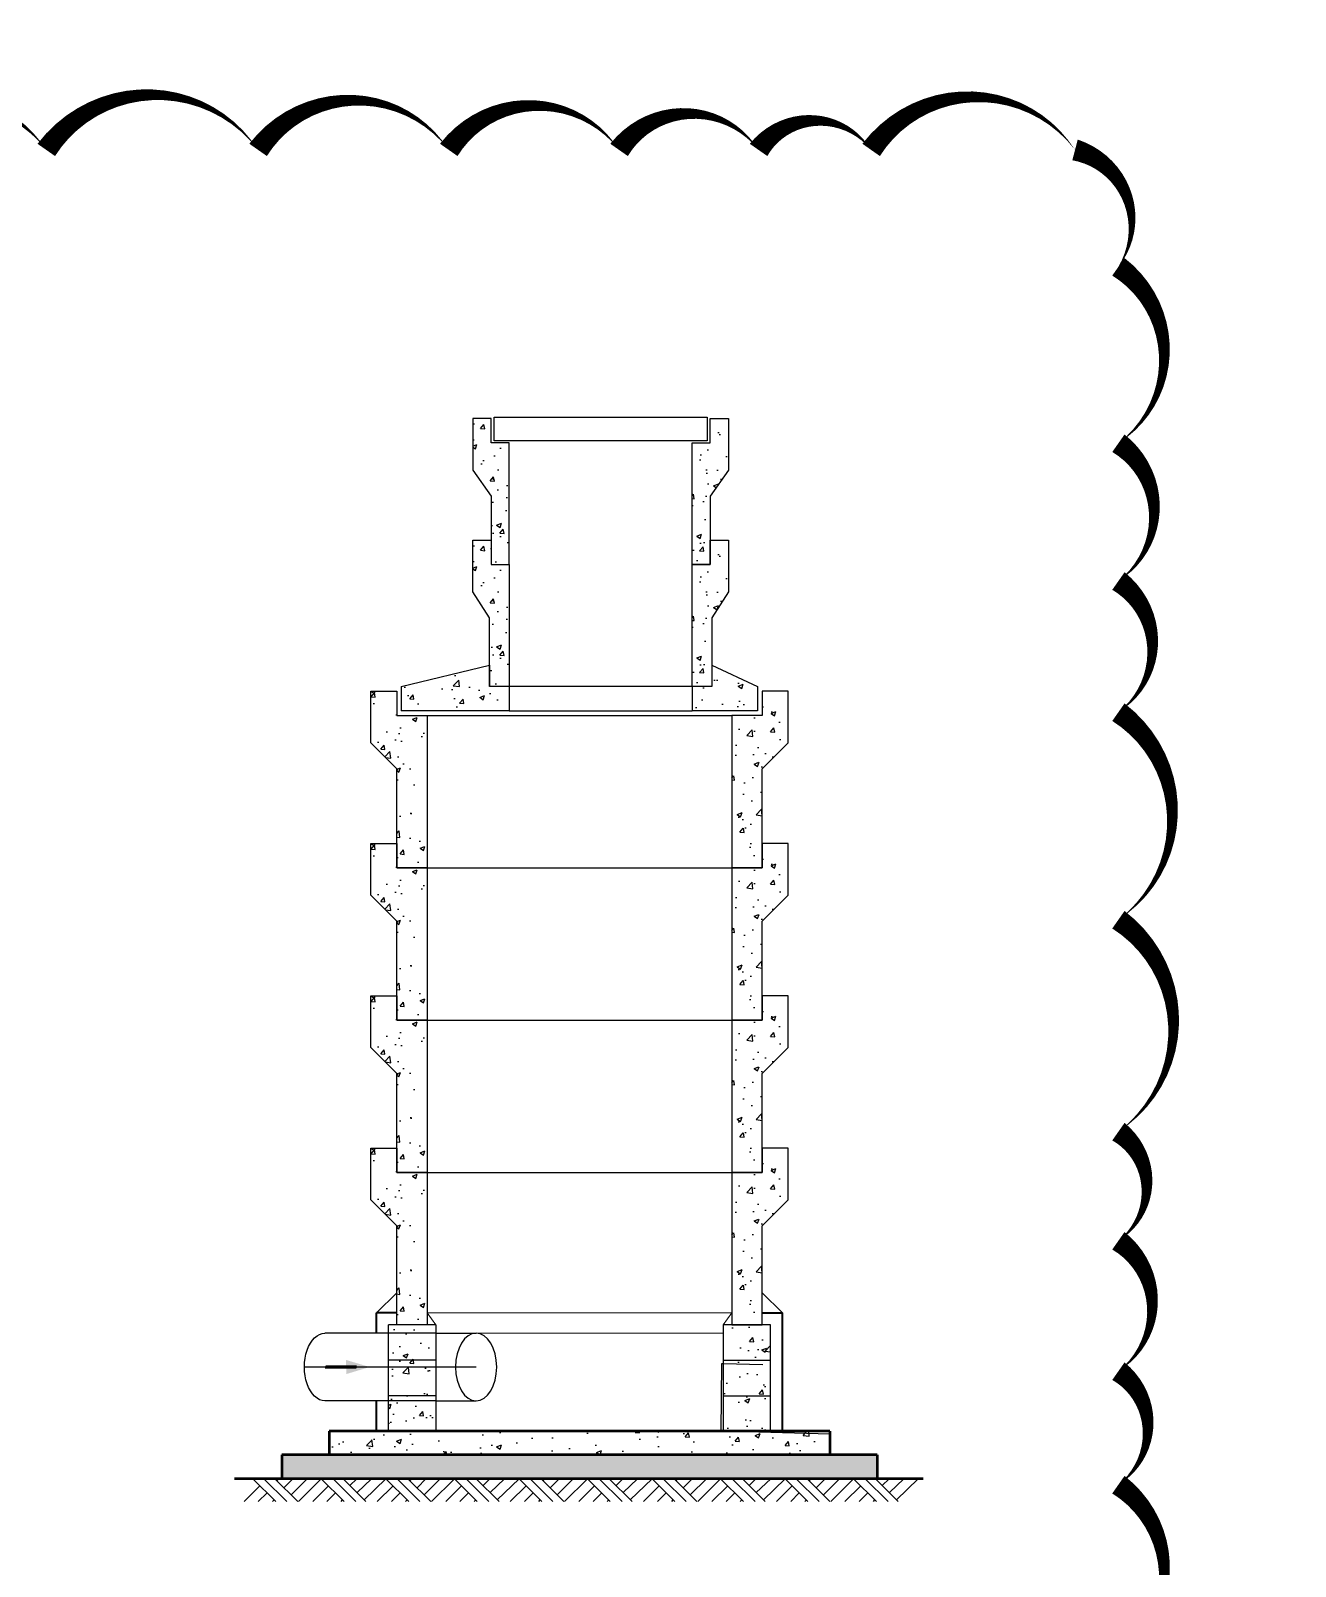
# Model space of a CAD drawing. Extents: x -160 to 364724, y -100 to 7353297.
# Drawn here: x 361704.63 to 361720.41, y 7348034.27 to 7348053.42 of the extents above; entities that cross this region are included whole.
import ezdxf

# ---------------------------------------------------------------- set-up
doc = ezdxf.new("R2010")
doc.units = 0
doc.header["$LTSCALE"] = 5
for name, pattern in [('HIDDEN', [0.375, 0.25, -0.125]), ('SGC_DASHDOT', [1, 0.5, -0.25, 0, -0.25]), ('SGC_HIDDEN', [0.375, 0.25, -0.125])]:
    doc.linetypes.add(name, pattern=pattern)
doc.layers.add('AL3', color=3, linetype='Continuous', lineweight=35)
for name, color, linetype in [('desenho', 4, 'Continuous'), ('GER-SIMBOLOS', 1, 'Continuous'), ('PAREDE CONCRETO CORTE', 5, 'Continuous'), ('Paredes', 7, 'Continuous'), ('Q-PLATO', 5, 'Continuous'), ('SGC-Eixos', 253, 'SGC_DASHDOT'), ('SGC-PONTAS', 1, 'SGC_HIDDEN'), ('SGC-Tubos (Desenho Bifilar)', 3, 'Continuous'), ('VEGETAÇÃO', 7, 'Continuous'), ('VISTA 2', 2, 'Continuous'), ('VISTA 3', 3, 'Continuous')]:
    doc.layers.add(name, color=color, linetype=linetype)
pattern_1 = [(50, (361792.0229, 7348037.28043), (0.6230026, -0.0545056), [0.065144, -0.7165817]), (355, (361792.0229, 7348037.2804), (-0.120519, 0.653342), [0.052115, -0.5732674]), (100.45144, (361792.0748, 7348037.2759), (0.5024835, 0.5988364), [0.0553637, -0.609001]), (46.1842, (361792.0229, 7348037.45414), (0.926988, -0.143769), [0.097716, -1.074873]), (96.6356, (361792.10015, 7348037.4422), (0.811832, 0.846104), [0.083046, -0.913503]), (351.1842, (361792.0229, 7348037.4541), (0.811832, 0.846104), [0.078172, -0.859897]), (21, (361792.10976, 7348037.4107), (0.5184638, -0.3497083), [0.065144, -0.7165817]), (326, (361792.10976, 7348037.4107), (0.2113395, 0.629853), [0.052115, -0.5732654]), (71.45144, (361792.15297, 7348037.3816), (0.7298034, 0.280145), [0.0553637, -0.609]), (37.5, (361792.0229, 7348037.28043), (0.01056185, 0.28914623), [0, -0.5663167, 0, -0.5819512, 0, -0.5754368]), (7.5, (361792.0229, 7348037.28043), (0.228498, 0.3425797), [0, -0.331799, 0, -0.5532879, 0, -0.2193174]), (327.5, (361791.8292, 7348037.28043), (0.4636685, -0.01959014), [0, -0.217146, 0, -0.6774954, 0, -0.8989843]), (317.5, (361791.74235, 7348037.28043), (0.5065457, 0.086949), [0, -0.2822898, 0, -0.4499264, 0, -0.6384091])]
pattern_2 = [(50, (361792.0229, 7348039.1802), (0.6230026, -0.0545056), [0.065144, -0.7165817]), (355, (361792.0229, 7348039.1802), (-0.120519, 0.653342), [0.052115, -0.5732674]), (100.45144, (361792.0748, 7348039.1757), (0.5024835, 0.5988364), [0.0553637, -0.609001]), (46.1842, (361792.0229, 7348039.3539), (0.926988, -0.143769), [0.097716, -1.074873]), (96.6356, (361792.10015, 7348039.34195), (0.811832, 0.846104), [0.083046, -0.913503]), (351.1842, (361792.0229, 7348039.3539), (0.811832, 0.846104), [0.078172, -0.859897]), (21, (361792.10976, 7348039.3105), (0.5184638, -0.3497083), [0.065144, -0.7165817]), (326, (361792.10976, 7348039.3105), (0.2113395, 0.629853), [0.052115, -0.5732654]), (71.45144, (361792.15297, 7348039.28136), (0.7298034, 0.280145), [0.0553637, -0.609]), (37.5, (361792.0229, 7348039.18022), (0.01056185, 0.28914623), [0, -0.5663167, 0, -0.5819512, 0, -0.5754368]), (7.5, (361792.0229, 7348039.18022), (0.228498, 0.3425797), [0, -0.331799, 0, -0.5532879, 0, -0.2193174]), (327.5, (361791.8292, 7348039.18022), (0.4636685, -0.01959014), [0, -0.217146, 0, -0.6774954, 0, -0.8989843]), (317.5, (361791.74235, 7348039.1802), (0.5065457, 0.086949), [0, -0.2822898, 0, -0.4499264, 0, -0.6384091])]
pattern_3 = [(50, (361792.0229, 7348041.08), (0.6230026, -0.0545056), [0.065144, -0.7165817]), (355, (361792.0229, 7348041.08), (-0.120519, 0.653342), [0.052115, -0.5732674]), (100.45144, (361792.0748, 7348041.07546), (0.5024835, 0.5988364), [0.0553637, -0.609001]), (46.1842, (361792.0229, 7348041.2537), (0.926988, -0.143769), [0.097716, -1.074873]), (96.6356, (361792.10015, 7348041.2417), (0.811832, 0.846104), [0.083046, -0.913503]), (351.1842, (361792.0229, 7348041.2537), (0.811832, 0.846104), [0.078172, -0.859897]), (21, (361792.10976, 7348041.2103), (0.5184638, -0.3497083), [0.065144, -0.7165817]), (326, (361792.10976, 7348041.2103), (0.2113395, 0.629853), [0.052115, -0.5732654]), (71.45144, (361792.15297, 7348041.18115), (0.7298034, 0.280145), [0.0553637, -0.609]), (37.5, (361792.0229, 7348041.08), (0.01056185, 0.28914623), [0, -0.5663167, 0, -0.5819512, 0, -0.5754368]), (7.5, (361792.0229, 7348041.08), (0.228498, 0.3425797), [0, -0.331799, 0, -0.5532879, 0, -0.2193174]), (327.5, (361791.8292, 7348041.08), (0.4636685, -0.01959014), [0, -0.217146, 0, -0.6774954, 0, -0.8989843]), (317.5, (361791.74235, 7348041.08), (0.5065457, 0.086949), [0, -0.2822898, 0, -0.4499264, 0, -0.6384091])]
pattern_4 = [(50, (361792.0229, 7348042.9798), (0.6230026, -0.0545056), [0.065144, -0.7165817]), (355, (361792.0229, 7348042.9798), (-0.120519, 0.653342), [0.052115, -0.5732674]), (100.45144, (361792.0748, 7348042.97525), (0.5024835, 0.5988364), [0.0553637, -0.609001]), (46.1842, (361792.0229, 7348043.1535), (0.926988, -0.143769), [0.097716, -1.074873]), (96.6356, (361792.10015, 7348043.1415), (0.811832, 0.846104), [0.083046, -0.913503]), (351.1842, (361792.0229, 7348043.1535), (0.811832, 0.846104), [0.078172, -0.859897]), (21, (361792.10976, 7348043.1101), (0.5184638, -0.3497083), [0.065144, -0.7165817]), (326, (361792.10976, 7348043.1101), (0.2113395, 0.629853), [0.052115, -0.5732654]), (71.45144, (361792.15297, 7348043.08094), (0.7298034, 0.280145), [0.0553637, -0.609]), (37.5, (361792.0229, 7348042.9798), (0.01056185, 0.28914623), [0, -0.5663167, 0, -0.5819512, 0, -0.5754368]), (7.5, (361792.0229, 7348042.9798), (0.228498, 0.3425797), [0, -0.331799, 0, -0.5532879, 0, -0.2193174]), (327.5, (361791.8292, 7348042.9798), (0.4636685, -0.01959014), [0, -0.217146, 0, -0.6774954, 0, -0.8989843]), (317.5, (361791.74235, 7348042.9798), (0.5065457, 0.086949), [0, -0.2822898, 0, -0.4499264, 0, -0.6384091])]
pattern_5 = [(50, (361792.76595, 7348046.38255), (0.6230026, -0.0545056), [0.065144, -0.7165817]), (355, (361792.76595, 7348046.38255), (-0.120519, 0.653342), [0.052115, -0.5732674]), (100.45144, (361792.81787, 7348046.378), (0.5024835, 0.5988364), [0.0553637, -0.609001]), (46.1842, (361792.76595, 7348046.5563), (0.926988, -0.143769), [0.097716, -1.074873]), (96.6356, (361792.8432, 7348046.5443), (0.811832, 0.846104), [0.083046, -0.913503]), (351.1842, (361792.76595, 7348046.5563), (0.811832, 0.846104), [0.078172, -0.859897]), (21, (361792.8528, 7348046.51283), (0.5184638, -0.3497083), [0.065144, -0.7165817]), (326, (361792.8528, 7348046.51283), (0.2113395, 0.629853), [0.052115, -0.5732654]), (71.45144, (361792.896, 7348046.4837), (0.7298034, 0.280145), [0.0553637, -0.609]), (37.5, (361792.76595, 7348046.38255), (0.01056185, 0.28914623), [0, -0.5663167, 0, -0.5819512, 0, -0.5754368]), (7.5, (361792.76595, 7348046.38255), (0.228498, 0.3425797), [0, -0.331799, 0, -0.5532879, 0, -0.2193174]), (327.5, (361792.57225, 7348046.38255), (0.4636685, -0.01959014), [0, -0.217146, 0, -0.6774954, 0, -0.8989843]), (317.5, (361792.4854, 7348046.38255), (0.5065457, 0.086949), [0, -0.2822898, 0, -0.4499264, 0, -0.6384091])]
pattern_6 = [(50, (361792.76595, 7348044.8627), (0.6230026, -0.0545056), [0.065144, -0.7165817]), (355, (361792.76595, 7348044.8627), (-0.120519, 0.653342), [0.052115, -0.5732674]), (100.45144, (361792.81787, 7348044.8582), (0.5024835, 0.5988364), [0.0553637, -0.6090012]), (46.1842, (361792.76595, 7348045.0364), (0.926988, -0.143769), [0.097716, -1.074873]), (96.6356, (361792.8432, 7348045.02445), (0.811832, 0.846104), [0.083046, -0.913503]), (351.1842, (361792.76595, 7348045.0364), (0.811832, 0.846104), [0.078172, -0.859897]), (21, (361792.8528, 7348044.993), (0.5184638, -0.3497083), [0.065144, -0.7165817]), (326, (361792.8528, 7348044.993), (0.2113395, 0.629853), [0.052115, -0.5732654]), (71.45144, (361792.896, 7348044.96386), (0.7298034, 0.280145), [0.0553637, -0.609]), (37.5, (361792.76595, 7348044.86272), (0.01056185, 0.28914623), [0, -0.5663167, 0, -0.5819512, 0, -0.5754368]), (7.5, (361792.76595, 7348044.8627), (0.228498, 0.3425797), [0, -0.331799, 0, -0.5532879, 0, -0.2193174]), (327.5, (361792.57225, 7348044.86272), (0.4636685, -0.01959014), [0, -0.217146, 0, -0.6774954, 0, -0.8989843]), (317.5, (361792.4854, 7348044.8627), (0.5065457, 0.086949), [0, -0.2822898, 0, -0.4499264, 0, -0.6384091])]

# ---------------------------------------------------------------- blocks, each defined once
blk = doc.blocks.new('*U356')
at = {"layer": 'GER-SIMBOLOS'}
for p, q in [((-0.587, -0.3), (-0.287, 0)), ((-0.454, -0.3), (-0.154, 0)), ((-0.3, -0.3), (0, 0)), ((0.3, -0.3), (0, 0)), ((0.31, -0.3), (0.61, 0)), ((0.453, -0.3), (0.753, 0)), ((0.599, -0.3), (0.899, 0)), ((1.161, -0.3), (1.461, 0)), ((1.294, -0.3), (1.594, 0)), ((1.448, -0.3), (1.748, 0)), ((2.048, -0.3), (1.748, 0)), ((2.058, -0.3), (2.358, 0)), ((2.201, -0.3), (2.501, 0)), ((2.347, -0.3), (2.647, 0)), ((2.909, -0.3), (3.209, 0)), ((3.042, -0.3), (3.342, 0)), ((3.196, -0.3), (3.496, 0)), ((3.796, -0.3), (3.496, 0)), ((3.806, -0.3), (4.106, 0)), ((3.949, -0.3), (4.249, 0)), ((4.095, -0.3), (4.395, 0)), ((4.657, -0.3), (4.957, 0)), ((4.79, -0.3), (5.09, 0)), ((4.944, -0.3), (5.244, 0)), ((5.544, -0.3), (5.244, 0)), ((5.554, -0.3), (5.854, 0)), ((5.697, -0.3), (5.997, 0)), ((5.843, -0.3), (6.143, 0)), ((6.405, -0.3), (6.705, 0)), ((6.538, -0.3), (6.838, 0)), ((6.692, -0.3), (6.992, 0)), ((7.292, -0.3), (6.992, 0)), ((7.302, -0.3), (7.602, 0)), ((7.445, -0.3), (7.745, 0)), ((7.591, -0.3), (7.891, 0)), ((-0.563, -0.276), (-0.849, 0)), ((-0.47, -0.183), (-0.659, 0)), ((-0.377, -0.089), (-0.466, 0)), ((-0.074, -0.3), (-0.187, -0.187)), ((0.113, -0.3), (-0.094, -0.094)), ((0.393, -0.207), (0.186, 0)), ((0.486, -0.114), (0.373, 0)), ((0.579, -0.021), (0.559, 0)), ((0.826, -0.3), (0.713, -0.187)), ((1.013, -0.3), (0.806, -0.094)), ((1.185, -0.276), (0.899, 0)), ((1.278, -0.183), (1.089, 0)), ((1.371, -0.089), (1.282, 0)), ((1.675, -0.3), (1.561, -0.187)), ((1.861, -0.3), (1.654, -0.094)), ((2.141, -0.207), (1.934, 0)), ((2.234, -0.114), (2.121, 0)), ((2.327, -0.021), (2.307, 0)), ((2.574, -0.3), (2.461, -0.187)), ((2.761, -0.3), (2.554, -0.094)), ((2.933, -0.276), (2.647, 0)), ((3.026, -0.183), (2.837, 0)), ((3.119, -0.089), (3.03, 0)), ((3.423, -0.3), (3.309, -0.187)), ((3.609, -0.3), (3.402, -0.094)), ((3.889, -0.207), (3.682, 0)), ((3.982, -0.114), (3.869, 0)), ((4.076, -0.021), (4.055, 0)), ((4.323, -0.3), (4.209, -0.187)), ((4.509, -0.3), (4.302, -0.094)), ((4.681, -0.276), (4.395, 0)), ((4.774, -0.183), (4.585, 0)), ((4.867, -0.089), (4.778, 0)), ((5.171, -0.3), (5.057, -0.187)), ((5.357, -0.3), (5.15, -0.094)), ((5.637, -0.207), (5.43, 0)), ((5.73, -0.114), (5.617, 0)), ((5.824, -0.021), (5.803, 0)), ((6.071, -0.3), (5.957, -0.187)), ((6.257, -0.3), (6.05, -0.094)), ((6.429, -0.276), (6.143, 0)), ((6.522, -0.183), (6.333, 0)), ((6.615, -0.089), (6.526, 0)), ((6.919, -0.3), (6.805, -0.187)), ((7.105, -0.3), (6.899, -0.094)), ((7.385, -0.207), (7.178, 0)), ((7.478, -0.114), (7.365, 0)), ((7.572, -0.021), (7.551, 0)), ((7.819, -0.3), (7.705, -0.187)), ((8.005, -0.3), (7.798, -0.094)), ((-0.26, -0.3), (-0.28, -0.28)), ((0.64, -0.3), (0.62, -0.28)), ((1.488, -0.3), (1.468, -0.28)), ((2.388, -0.3), (2.368, -0.28)), ((3.236, -0.3), (3.216, -0.28)), ((4.136, -0.3), (4.116, -0.28)), ((4.984, -0.3), (4.964, -0.28)), ((5.884, -0.3), (5.864, -0.28)), ((6.732, -0.3), (6.712, -0.28)), ((7.632, -0.3), (7.612, -0.28))]:
    blk.add_line(p, q, dxfattribs=at)
blk = doc.blocks.new('A$C06EB255A')
at = {"linetype": 'HIDDEN', "ltscale": 40}
for points in [[(1.6, 0.79), (1.71, 0.55), (5.41, 2.04), (5.3, 2.28)], [(2.52, 2.01), (0, 0), (3.21, 0.29)]]:
    blk.add_hatch(color=256, dxfattribs=at).paths.add_polyline_path(points)
blk.add_lwpolyline([(5.41, 2.04), (1.71, 0.55), (1.6, 0.79), (5.3, 2.28), (5.41, 2.04)], dxfattribs=at)

msp = doc.modelspace()

# ---------------------------------------------------------------- hatches: boundary and pattern name
at = {"layer": 'VEGETAÇÃO'}
h = msp.add_hatch(dxfattribs=at)
h.set_pattern_fill('AR-CONC', color=1, scale=0.00342)
h.set_pattern_definition(pattern_5)
h.paths.add_polyline_path([(361710.606, 7348048.282), (361710.378, 7348048.282), (361710.378, 7348048.586), (361710.15, 7348048.586), (361710.152, 7348047.939), (361710.378, 7348047.617), (361710.378, 7348046.763), (361710.606, 7348046.763)])
h = msp.add_hatch(dxfattribs=at)
h.set_pattern_fill('AR-CONC', color=1, scale=0.00342)
h.set_pattern_definition(pattern_5)
h.paths.add_polyline_path([(361712.886, 7348048.282), (361713.114, 7348048.282), (361713.114, 7348048.586), (361713.342, 7348048.586), (361713.34, 7348047.939), (361713.114, 7348047.617), (361713.114, 7348046.763), (361712.886, 7348046.763)])
h = msp.add_hatch(dxfattribs=at)
h.set_pattern_fill('AR-CONC', color=1, scale=0.00342)
h.set_pattern_definition(pattern_6)
h.paths.add_polyline_path([(361710.606, 7348046.763), (361710.378, 7348046.763), (361710.378, 7348047.066), (361710.15, 7348047.066), (361710.152, 7348046.419), (361710.359, 7348046.098), (361710.359, 7348045.509), (361709.257, 7348045.243), (361709.257, 7348044.939), (361710.606, 7348044.939)])
h = msp.add_hatch(dxfattribs=at)
h.set_pattern_fill('AR-CONC', color=1, scale=0.00342)
h.set_pattern_definition(pattern_6)
h.paths.add_polyline_path([(361712.886, 7348046.763), (361713.114, 7348046.763), (361713.114, 7348047.066), (361713.342, 7348047.066), (361713.34, 7348046.419), (361713.133, 7348046.098), (361713.133, 7348045.509), (361713.703, 7348045.243), (361713.703, 7348044.939), (361712.886, 7348044.939)])
h = msp.add_hatch(dxfattribs=at)
h.set_pattern_fill('AR-CONC', color=1, scale=0.00342)
h.set_pattern_definition(pattern_4)
h.paths.add_polyline_path([(361709.582, 7348044.88), (361709.202, 7348044.88), (361709.202, 7348045.184), (361708.879, 7348045.184), (361708.881, 7348044.536), (361709.202, 7348044.215), (361709.202, 7348042.98), (361709.582, 7348042.984)])
h = msp.add_hatch(dxfattribs=at)
h.set_pattern_fill('AR-CONC', color=1, scale=0.00342)
h.set_pattern_definition(pattern_4)
h.paths.add_polyline_path([(361713.382, 7348044.88), (361713.762, 7348044.88), (361713.762, 7348045.184), (361714.085, 7348045.184), (361714.083, 7348044.536), (361713.762, 7348044.215), (361713.762, 7348042.98), (361713.382, 7348042.984)])
h = msp.add_hatch(dxfattribs=at)
h.set_pattern_fill('AR-CONC', color=1, scale=0.00342)
h.set_pattern_definition(pattern_3)
h.paths.add_polyline_path([(361709.582, 7348042.98), (361709.202, 7348042.98), (361709.202, 7348043.284), (361708.879, 7348043.284), (361708.881, 7348042.636), (361709.202, 7348042.315), (361709.202, 7348041.08), (361709.582, 7348041.084)])
h = msp.add_hatch(dxfattribs=at)
h.set_pattern_fill('AR-CONC', color=1, scale=0.00342)
h.set_pattern_definition(pattern_3)
h.paths.add_polyline_path([(361713.382, 7348042.98), (361713.762, 7348042.98), (361713.762, 7348043.284), (361714.085, 7348043.284), (361714.083, 7348042.636), (361713.762, 7348042.315), (361713.762, 7348041.08), (361713.382, 7348041.084)])
h = msp.add_hatch(dxfattribs=at)
h.set_pattern_fill('AR-CONC', color=1, scale=0.00342)
h.set_pattern_definition(pattern_2)
h.paths.add_polyline_path([(361709.582, 7348041.08), (361709.202, 7348041.08), (361709.202, 7348041.384), (361708.879, 7348041.384), (361708.881, 7348040.736), (361709.202, 7348040.415), (361709.202, 7348039.18), (361709.582, 7348039.184)])
h = msp.add_hatch(dxfattribs=at)
h.set_pattern_fill('AR-CONC', color=1, scale=0.00342)
h.set_pattern_definition(pattern_2)
h.paths.add_polyline_path([(361713.382, 7348041.08), (361713.762, 7348041.08), (361713.762, 7348041.384), (361714.085, 7348041.384), (361714.083, 7348040.736), (361713.762, 7348040.415), (361713.762, 7348039.18), (361713.382, 7348039.184)])
h = msp.add_hatch(dxfattribs=at)
h.set_pattern_fill('AR-CONC', color=1, scale=0.00342)
h.set_pattern_definition(pattern_1)
h.paths.add_polyline_path([(361709.582, 7348039.18), (361709.202, 7348039.18), (361709.202, 7348039.484), (361708.879, 7348039.484), (361708.881, 7348038.836), (361709.202, 7348038.515), (361709.202, 7348037.28), (361709.097, 7348037.28), (361709.097, 7348035.95), (361709.688, 7348035.95), (361709.688, 7348037.28), (361709.582, 7348037.284)])
h = msp.add_hatch(dxfattribs=at)
h.set_pattern_fill('AR-CONC', color=1, scale=0.00342)
h.set_pattern_definition(pattern_1)
h.paths.add_polyline_path([(361713.382, 7348039.18), (361713.762, 7348039.18), (361713.762, 7348039.484), (361714.085, 7348039.484), (361714.083, 7348038.836), (361713.762, 7348038.515), (361713.762, 7348037.28), (361713.867, 7348037.28), (361713.867, 7348035.95), (361713.276, 7348035.95), (361713.276, 7348037.28), (361713.382, 7348037.284)])
h = msp.add_hatch(dxfattribs=at)
h.set_pattern_fill('AR-CONC', color=1, scale=0.00342)
h.set_pattern_definition([(50, (361796.2036, 7348035.6546), (0.6230026, -0.0545056), [0.065144, -0.7165817]), (355, (361796.2036, 7348035.6546), (-0.120519, 0.653342), [0.052115, -0.5732674]), (100.45144, (361796.2555, 7348035.65004), (0.5024835, 0.5988364), [0.0553637, -0.6090012]), (46.1842, (361796.2036, 7348035.8283), (0.926988, -0.143769), [0.097716, -1.074873]), (96.6356, (361796.2808, 7348035.8163), (0.811832, 0.846104), [0.083046, -0.913503]), (351.1842, (361796.2036, 7348035.8283), (0.811832, 0.846104), [0.078172, -0.859897]), (21, (361796.29044, 7348035.78487), (0.5184638, -0.3497083), [0.065144, -0.7165817]), (326, (361796.29044, 7348035.7849), (0.2113395, 0.629853), [0.052115, -0.5732654]), (71.45144, (361796.33364, 7348035.75573), (0.7298034, 0.280145), [0.0553637, -0.609]), (37.5, (361796.20358, 7348035.65459), (0.01056185, 0.28914623), [0, -0.5663167, 0, -0.5819512, 0, -0.5754368]), (7.5, (361796.20358, 7348035.6546), (0.228498, 0.3425797), [0, -0.331799, 0, -0.5532879, 0, -0.2193174]), (327.5, (361796.00989, 7348035.65459), (0.4636685, -0.01959014), [0, -0.217146, 0, -0.6774954, 0, -0.8989843]), (317.5, (361795.92303, 7348035.6546), (0.5065457, 0.086949), [0, -0.2822898, 0, -0.4499264, 0, -0.6384091])])
h.paths.add_polyline_path([(361708.358, 7348035.95), (361708.358, 7348035.655), (361714.606, 7348035.655), (361714.606, 7348035.95)])
h = msp.add_hatch(dxfattribs=at)
h.set_pattern_fill('AR-SAND', color=1, scale=0.0019)
h.set_pattern_definition([(37.5, (-322899.15152, -23982128.19057), (-0.00303972305366, 0.09297822511424), [0, -0.0733470826167, 0, -0.08203292134763, 0, -0.07841382187641]), (7.5, (-322899.15152, -23982128.19057), (0.08539997250947, 0.136181697765), [0, -0.03956882088533, 0, -0.06610888367427, 0, -0.02533369629853]), (327.5, (-322899.21087, -23982128.19057), (0.1502719196262, 0.00027303487192), [0, -0.02412732980813, 0, -0.08685838730926, 0, -0.1133984500982]), (317.5, (-322899.21087, -23982128.19057), (0.1450596720939, 0.04235188430023), [0, -0.01206366490406, 0, -0.05694049834718, 0, -0.06514379048194])])
h.paths.add_polyline_path([(361707.766, 7348035.655), (361715.198, 7348035.655), (361715.198, 7348035.359), (361707.766, 7348035.359)])

# ---------------------------------------------------------------- linework, layer by layer
msp.add_lwpolyline([(361718.206, 7348033.08, 0, 0.267, 0.520567), (361718.206, 7348035.284, 0, 0.267, 0.520567), (361718.206, 7348036.7, 0, 0.267, 0.520567), (361718.206, 7348038.327, 0, 0.267, 0.520567), (361718.206, 7348039.688, 0, 0.267, 0.520567), (361718.206, 7348042.332, 0, 0.267, 0.520567), (361718.206, 7348044.921, 0, 0.267, 0.520567), (361718.206, 7348046.557, 0, 0.267, 0.520567), (361718.206, 7348048.276, 0, 0.267, 0.520567), (361718.206, 7348050.477, 0, 0.267, 0.520567), (361717.665, 7348051.935, 0, 0.267, 0.520567), (361715.121, 7348051.935, 0, 0.267, 0.520567), (361713.716, 7348051.935, 0, 0.267, 0.520567), (361711.976, 7348051.935, 0, 0.267, 0.520567), (361709.851, 7348051.935, 0, 0.267, 0.520567), (361707.472, 7348051.935, 0, 0.267, 0.520567), (361704.829, 7348051.935, 0, 0.267, 0.520567), (361702.499, 7348051.935, 0, 0.267, 0.520567)], format="xyseb")
at = {"layer": 'AL3', "linetype": 'Continuous', "lineweight": 30}
for p, q in [((361708.949, 7348037.428), (361709.202, 7348037.677)), ((361714.015, 7348037.428), (361713.762, 7348037.677))]:
    msp.add_line(p, q, dxfattribs=at)
at = {"layer": 'AL3'}
for p, q in [((361708.949, 7348037.174), (361708.949, 7348037.428)), ((361709.202, 7348037.428), (361708.949, 7348037.428)), ((361713.762, 7348037.428), (361714.015, 7348037.428)), ((361714.015, 7348035.95), (361714.015, 7348037.428)), ((361708.949, 7348035.95), (361708.949, 7348036.33))]:
    msp.add_line(p, q, dxfattribs=at)
at = {"layer": 'desenho', "color": 1}
for p, q in [((361712.886, 7348045.243), (361710.606, 7348045.243)), ((361709.582, 7348044.88), (361713.382, 7348044.88)), ((361710.606, 7348044.939), (361712.886, 7348044.939)), ((361709.582, 7348042.98), (361713.382, 7348042.98)), ((361709.582, 7348041.08), (361713.382, 7348041.08)), ((361709.582, 7348039.18), (361713.382, 7348039.18))]:
    msp.add_line(p, q, dxfattribs=at)
at = {"layer": 'PAREDE CONCRETO CORTE'}
for p, q in [((361709.257, 7348045.243), (361710.359, 7348045.509)), ((361710.359, 7348045.509), (361710.359, 7348045.243)), ((361713.133, 7348045.509), (361713.133, 7348045.243)), ((361713.133, 7348045.509), (361713.703, 7348045.243)), ((361709.257, 7348045.243), (361709.257, 7348044.939)), ((361710.606, 7348045.243), (361710.359, 7348045.243)), ((361710.606, 7348045.243), (361710.606, 7348044.939)), ((361713.133, 7348045.243), (361712.886, 7348045.243)), ((361712.886, 7348045.243), (361712.886, 7348044.939)), ((361713.703, 7348045.243), (361713.703, 7348044.939)), ((361710.606, 7348044.939), (361709.257, 7348044.939)), ((361713.703, 7348044.939), (361712.886, 7348044.939)), ((361709.097, 7348035.95), (361709.097, 7348037.28)), ((361709.688, 7348037.28), (361709.097, 7348037.28)), ((361709.688, 7348037.28), (361709.688, 7348035.949)), ((361713.276, 7348037.28), (361713.276, 7348035.95)), ((361713.867, 7348037.28), (361713.276, 7348037.28)), ((361713.867, 7348035.95), (361713.867, 7348037.28)), ((361709.688, 7348036.837), (361709.097, 7348036.837)), ((361713.276, 7348036.837), (361713.867, 7348036.837)), ((361709.688, 7348036.393), (361709.097, 7348036.393)), ((361713.276, 7348036.393), (361713.867, 7348036.393))]:
    msp.add_line(p, q, dxfattribs=at)
for points in [[(361710.606, 7348048.282), (361710.378, 7348048.282), (361710.378, 7348048.586), (361710.15, 7348048.586), (361710.15, 7348047.94), (361710.378, 7348047.617), (361710.378, 7348046.763), (361710.606, 7348046.763)], [(361712.886, 7348048.282), (361713.114, 7348048.282), (361713.114, 7348048.586), (361713.342, 7348048.586), (361713.342, 7348047.94), (361713.114, 7348047.617), (361713.114, 7348046.763), (361712.886, 7348046.763)], [(361710.15, 7348047.066), (361710.378, 7348047.066), (361710.378, 7348046.763), (361710.606, 7348046.763), (361710.606, 7348045.243), (361710.359, 7348045.243), (361710.359, 7348046.098), (361710.15, 7348046.421)], [(361712.886, 7348046.763), (361713.114, 7348046.763), (361713.114, 7348047.066), (361713.342, 7348047.066), (361713.342, 7348046.421), (361713.133, 7348046.098), (361713.133, 7348045.243), (361712.886, 7348045.243)]]:
    msp.add_lwpolyline(points, close=True, dxfattribs=at)
for points in [[(361708.879, 7348044.538), (361708.879, 7348045.184), (361709.202, 7348045.184), (361709.202, 7348044.88), (361709.582, 7348044.88), (361709.582, 7348042.98), (361709.202, 7348042.98), (361709.202, 7348044.215), (361708.879, 7348044.538)], [(361714.085, 7348044.538), (361714.085, 7348045.184), (361713.762, 7348045.184), (361713.762, 7348044.88), (361713.382, 7348044.88), (361713.382, 7348042.98), (361713.762, 7348042.98), (361713.762, 7348044.215), (361714.085, 7348044.538)], [(361708.879, 7348042.638), (361708.879, 7348043.284), (361709.202, 7348043.284), (361709.202, 7348042.98), (361709.582, 7348042.98), (361709.582, 7348041.08), (361709.202, 7348041.08), (361709.202, 7348042.315), (361708.879, 7348042.638)], [(361714.085, 7348042.638), (361714.085, 7348043.284), (361713.762, 7348043.284), (361713.762, 7348042.98), (361713.382, 7348042.98), (361713.382, 7348041.08), (361713.762, 7348041.08), (361713.762, 7348042.315), (361714.085, 7348042.638)], [(361708.879, 7348040.738), (361708.879, 7348041.384), (361709.202, 7348041.384), (361709.202, 7348041.08), (361709.582, 7348041.08), (361709.582, 7348039.18), (361709.202, 7348039.18), (361709.202, 7348040.415), (361708.879, 7348040.738)], [(361714.085, 7348040.738), (361714.085, 7348041.384), (361713.762, 7348041.384), (361713.762, 7348041.08), (361713.382, 7348041.08), (361713.382, 7348039.18), (361713.762, 7348039.18), (361713.762, 7348040.415), (361714.085, 7348040.738)], [(361708.879, 7348038.838), (361708.879, 7348039.484), (361709.202, 7348039.484), (361709.202, 7348039.18), (361709.582, 7348039.18), (361709.582, 7348037.28), (361709.202, 7348037.28), (361709.202, 7348038.515), (361708.879, 7348038.838)], [(361714.085, 7348038.838), (361714.085, 7348039.484), (361713.762, 7348039.484), (361713.762, 7348039.18), (361713.382, 7348039.18), (361713.382, 7348037.28), (361713.762, 7348037.28), (361713.762, 7348038.515), (361714.085, 7348038.838)]]:
    msp.add_lwpolyline(points, dxfattribs=at)
at = {"layer": 'Paredes', "color": 2, "linetype": 'Continuous', "lineweight": 0}
for p, q in [((361709.688, 7348037.28), (361709.582, 7348037.428)), ((361713.382, 7348037.428), (361709.582, 7348037.428)), ((361713.382, 7348037.428), (361713.276, 7348037.28)), ((361709.693, 7348037.174), (361713.276, 7348037.174))]:
    msp.add_line(p, q, dxfattribs=at)
at = {"layer": 'Q-PLATO'}
msp.add_circle((361680.209, 7348035.523), 46.912, dxfattribs=at)
at = {"layer": 'SGC-Eixos', "ltscale": 2}
msp.add_line((361710.192, 7348036.752), (361708.049, 7348036.752), dxfattribs=at)
at = {"layer": 'SGC-PONTAS', "ltscale": 1.5}
for p, q in [((361709.688, 7348037.173), (361709.097, 7348037.173)), ((361709.688, 7348036.329), (361709.097, 7348036.329))]:
    msp.add_line(p, q, dxfattribs=at)
for points in [[(361713.276, 7348036.797), (361713.77, 7348036.782)], [(361714.608, 7348035.915), (361713.276, 7348035.953)]]:
    msp.add_lwpolyline(points, dxfattribs=at)
at = {"layer": 'SGC-Tubos (Desenho Bifilar)'}
for p, q in [((361709.097, 7348037.174), (361708.306, 7348037.174)), ((361709.693, 7348037.174), (361710.192, 7348037.174)), ((361709.097, 7348036.33), (361708.306, 7348036.33)), ((361709.688, 7348036.33), (361710.192, 7348036.33))]:
    msp.add_line(p, q, dxfattribs=at)
msp.add_lwpolyline([(361713.276, 7348035.953), (361713.25, 7348035.953), (361713.258, 7348036.797), (361713.276, 7348036.797)], dxfattribs=at)
at = {"layer": 'SGC-Tubos (Desenho Bifilar)', "extrusion": (0, 0, -1)}
msp.add_ellipse((361708.306, 7348036.752), major_axis=(0, -0.422), ratio=0.60934, start_param=0, end_param=3.141593, dxfattribs=at)
msp.add_ellipse((361710.192, 7348036.752), major_axis=(0, -0.422), ratio=0.609336, dxfattribs=at)
at = {"layer": 'VISTA 2', "linetype": 'Continuous', "lineweight": 53}
for p, q in [((361715.198, 7348035.655), (361707.766, 7348035.655)), ((361707.766, 7348035.655), (361707.766, 7348035.359)), ((361715.198, 7348035.655), (361715.198, 7348035.359)), ((361715.768, 7348035.359), (361707.178, 7348035.359))]:
    msp.add_line(p, q, dxfattribs=at)
at = {"layer": 'VISTA 3', "color": 6, "linetype": 'Continuous', "lineweight": 53}
for p, q in [((361714.606, 7348035.95), (361708.358, 7348035.95)), ((361708.358, 7348035.95), (361708.358, 7348035.655)), ((361714.606, 7348035.95), (361714.606, 7348035.655)), ((361714.606, 7348035.655), (361708.358, 7348035.655))]:
    msp.add_line(p, q, dxfattribs=at)
at = {"layer": 'VISTA 3'}
msp.add_lwpolyline([(361713.076, 7348048.307), (361710.416, 7348048.307), (361710.416, 7348048.603), (361713.076, 7348048.603)], close=True, dxfattribs=at)

# ---------------------------------------------------------------- block references
at = {"ltscale": 0.7, "xscale": -0.09498948743357061, "yscale": 0.09498948743357062, "zscale": 0.04749474371678533, "rotation": 21.96733072540533}
msp.add_blockref('A$C06EB255A', (361708.864, 7348036.752), dxfattribs=at)
at = {"layer": 'GER-SIMBOLOS', "xscale": -0.9498948727494537, "yscale": 0.9498948727494537, "zscale": 0.9498948727494537}
msp.add_blockref('*U356', (361714.902, 7348035.359), dxfattribs=at)

doc.saveas('drawing.dxf')
